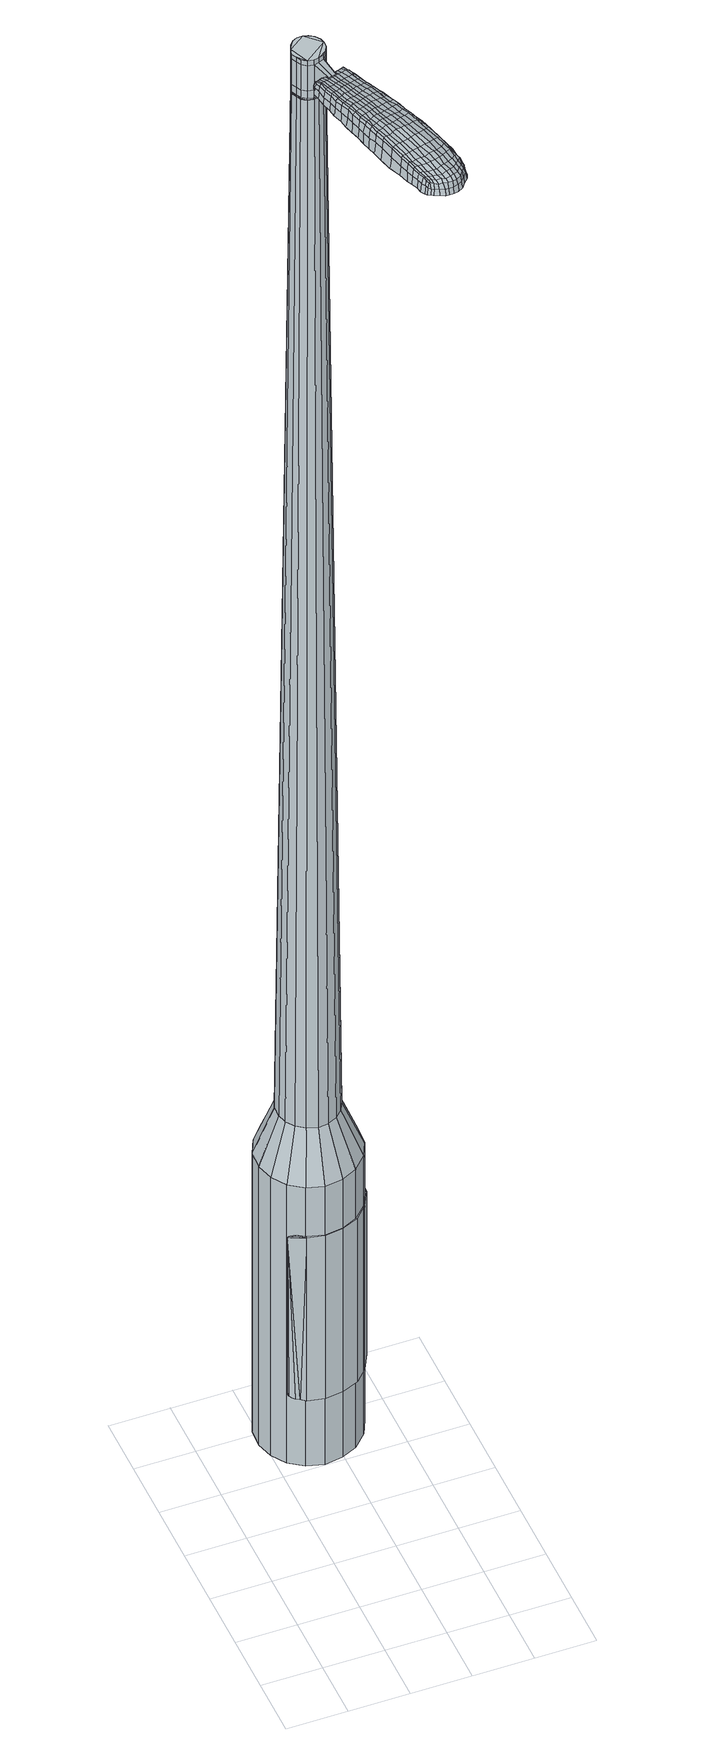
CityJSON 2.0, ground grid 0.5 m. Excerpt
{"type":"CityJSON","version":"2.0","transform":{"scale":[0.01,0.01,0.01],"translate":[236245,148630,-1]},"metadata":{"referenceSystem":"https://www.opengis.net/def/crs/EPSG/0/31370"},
"CityObjects":{
"object1":{"type":"GenericCityObject","attributes":{"cluster":151,"mean_distance_to_centroid":0.268,"new_centroid_x":236245.86,"new_centroid_y":148632.45,"mean_distance_to_camera":8.9,"H1":18.25,"H2":18.4,"Z_final":111.81,"cluster2":-1,"proj_x":236239.55,"proj_y":148634.21,"id_line":53270,"bearing_l":15.65,"distance":6.55,"orientation":"right","G_obj":285.65},"geometry":[{"type":"MultiSurface","lod":"2","boundaries":[[[0,1,2,3]],[[1,4,5,2]],[[4,6,7,5]],[[6,8,9,7]],[[8,10,11,9]],[[10,12,13,11]],[[12,14,15,13]],[[14,16,17,15]],[[16,18,19,17]],[[18,20,21,19]],[[20,22,23,21]],[[22,24,25,23]],[[24,26,27,25]],[[26,28,29,27]],[[28,30,31,29]],[[30,32,33,31]],[[32,34,35,33]],[[34,0,3,35]],[[36,37,38,39]],[[38,40,41,42]],[[41,43,42]],[[42,44,45,46]],[[45,47,46]],[[46,48,49,50]],[[49,51,50]],[[42,46,50,38]],[[50,52,39,38]],[[53,36,39]],[[2,5,7,35]],[[7,9,11,15]],[[11,13,15]],[[15,17,19,23]],[[19,21,23]],[[23,25,27,31]],[[27,29,31]],[[15,23,31,7]],[[31,33,35,7]],[[3,2,35]],[[1,0,54,55]],[[0,34,56,54]],[[34,32,57,56]],[[32,30,58,57]],[[30,28,59,58]],[[28,26,60,59]],[[26,24,61,60]],[[24,22,62,61]],[[22,20,63,62]],[[20,18,64,63]],[[18,16,65,64]],[[16,14,66,65]],[[14,12,67,66]],[[12,10,68,67]],[[10,8,69,68]],[[8,6,70,69]],[[6,4,71,70]],[[4,1,55,71]],[[55,54,72,73]],[[54,56,74,72]],[[56,57,75,74]],[[57,58,76,75]],[[58,59,77,76]],[[59,60,78,77]],[[60,61,79,78]],[[61,62,80,79]],[[62,63,81,80]],[[63,64,82,81]],[[64,65,83,82]],[[65,66,84,83]],[[66,67,85,84]],[[67,68,86,85]],[[68,69,87,86]],[[69,70,88,87]],[[70,71,89,88]],[[71,55,73,89]],[[72,90,91,92]],[[93,94,90,72]],[[95,96,94,93]],[[97,98,96,95]],[[99,100,98,97]],[[101,102,100,99]],[[79,103,102,101]],[[104,105,103,79]],[[106,107,105,104]],[[108,109,107,106]],[[110,111,109,108]],[[84,112,111,110]],[[85,113,112,84]],[[114,115,113,85]],[[87,116,115,114]],[[117,118,116,87]],[[119,120,118,117]],[[92,91,120,119]],[[121,122,123,124]],[[125,121,124,126]],[[127,125,126,128]],[[129,127,128,130]],[[131,129,130,132]],[[133,131,132,134]],[[135,133,134,136]],[[137,135,136,138]],[[139,137,138,140]],[[141,139,140,142]],[[143,141,142,144]],[[145,143,144,146]],[[147,145,146,148]],[[149,147,148,150]],[[151,149,150,152]],[[153,151,152,154]],[[73,72,92]],[[74,93,72]],[[74,75,95,93]],[[75,76,97,95]],[[76,77,99,97]],[[77,78,101,99]],[[78,79,101]],[[80,104,79]],[[80,81,106,104]],[[81,82,108,106]],[[82,83,110,108]],[[83,84,110]],[[86,114,85]],[[86,87,114]],[[88,117,87]],[[88,89,119,117]],[[89,73,92,119]],[[155,91,90]],[[155,156,120,91]],[[156,157,118,120]],[[157,116,118]],[[158,115,116]],[[158,113,115]],[[159,111,112]],[[159,160,109,111]],[[160,161,107,109]],[[161,162,105,107]],[[162,103,105]],[[163,102,103]],[[163,164,100,102]],[[164,165,98,100]],[[165,166,96,98]],[[166,167,94,96]],[[167,90,94]],[[39,52,153,168]],[[155,90,169,154]],[[53,39,168,122]],[[90,167,123,169]],[[36,53,122,121]],[[167,166,124,123]],[[37,36,121,125]],[[166,165,126,124]],[[38,37,125,127]],[[165,164,128,126]],[[40,38,127,129]],[[164,163,130,128]],[[41,40,129,131]],[[163,103,132,130]],[[43,41,131,133]],[[103,162,134,132]],[[42,43,133,135]],[[162,161,136,134]],[[44,42,135,137]],[[161,160,138,136]],[[45,44,137,139]],[[160,159,140,138]],[[47,45,139,141]],[[159,112,142,140]],[[46,47,141,143]],[[112,113,144,142]],[[48,46,143,145]],[[113,158,146,144]],[[49,48,145,147]],[[158,116,148,146]],[[51,49,147,149]],[[116,157,150,148]],[[50,51,149,151]],[[157,156,152,150]],[[52,50,151,153]],[[156,155,154,152]],[[153,154,170,171]],[[154,169,172,170]],[[169,123,173,172]],[[123,122,174,173]],[[122,168,175,174]],[[168,153,171,175]],[[176,177,178,179]],[[180,176,179,181]],[[176,180,182,183]],[[177,176,183,184]],[[185,186,187,188]],[[189,185,188,190]],[[185,189,191,192]],[[186,185,192,193]],[[194,195,196,197]],[[198,194,197,199]],[[194,198,200,201]],[[195,194,201,202]],[[203,204,205,206]],[[207,203,206,208]],[[203,207,209,210]],[[204,203,210,211]],[[212,213,214,215]],[[216,212,215,217]],[[212,216,218,219]],[[213,212,219,220]],[[221,222,223,224]],[[225,221,224,226]],[[221,225,227,228]],[[222,221,228,229]],[[230,231,232,233]],[[222,230,233,223]],[[230,222,229,234]],[[231,230,234,235]],[[236,237,238,239]],[[231,236,239,232]],[[236,231,235,240]],[[237,236,240,241]],[[242,180,181,243]],[[237,242,243,238]],[[242,237,241,244]],[[180,242,244,182]],[[245,246,247,248]],[[249,245,248,250]],[[245,249,251,252]],[[246,245,252,253]],[[254,255,256,257]],[[246,254,257,247]],[[254,246,253,258]],[[255,254,258,259]],[[260,261,262,263]],[[255,260,263,256]],[[260,255,259,264]],[[261,260,264,265]],[[266,267,268,269]],[[261,266,269,262]],[[266,261,265,270]],[[267,266,270,271]],[[272,177,184,273]],[[267,272,273,268]],[[272,267,271,274]],[[177,272,274,178]],[[275,276,277,278]],[[279,275,278,280]],[[275,279,281,282]],[[276,275,282,283]],[[284,285,286,287]],[[276,284,287,277]],[[284,276,283,288]],[[285,284,288,289]],[[290,291,292,293]],[[285,290,293,286]],[[290,285,289,294]],[[291,290,294,295]],[[296,189,190,297]],[[291,296,297,292]],[[296,291,295,298]],[[189,296,298,191]],[[299,300,301,302]],[[303,299,302,304]],[[299,303,305,306]],[[300,299,306,307]],[[308,309,310,311]],[[300,308,311,301]],[[308,300,307,312]],[[309,308,312,313]],[[314,315,316,317]],[[309,314,317,310]],[[314,309,313,318]],[[315,314,318,319]],[[320,321,322,323]],[[315,320,323,316]],[[320,315,319,324]],[[321,320,324,325]],[[326,186,193,327]],[[321,326,327,322]],[[326,321,325,328]],[[186,326,328,187]],[[329,215,214,330]],[[331,329,330,332]],[[329,331,333,334]],[[215,329,334,217]],[[335,331,332,336]],[[337,335,336,338]],[[335,337,339,340]],[[331,335,340,333]],[[341,337,338,342]],[[343,341,342,344]],[[341,343,345,346]],[[337,341,346,339]],[[347,343,344,348]],[[349,347,348,350]],[[347,349,351,352]],[[343,347,352,345]],[[353,349,350,354]],[[204,353,354,205]],[[353,204,211,355]],[[349,353,355,351]],[[356,357,202,201]],[[358,356,201,200]],[[356,358,359,360]],[[357,356,360,361]],[[362,363,361,360]],[[364,362,360,359]],[[362,364,365,366]],[[363,362,366,367]],[[368,369,367,366]],[[370,368,366,365]],[[368,370,371,372]],[[369,368,372,373]],[[374,375,373,372]],[[376,374,372,371]],[[374,376,209,207]],[[375,374,207,208]],[[377,378,379,380]],[[279,377,380,281]],[[377,279,280,381]],[[378,377,381,382]],[[383,198,199,384]],[[378,383,384,379]],[[383,378,382,385]],[[198,383,385,200]],[[386,387,388,389]],[[225,386,389,227]],[[386,225,226,390]],[[387,386,390,391]],[[392,393,394,395]],[[387,392,395,388]],[[392,387,391,396]],[[393,392,396,397]],[[398,195,202,399]],[[393,398,399,394]],[[398,393,397,400]],[[195,398,400,196]],[[401,402,403,404]],[[183,401,404,184]],[[401,183,182,405]],[[402,401,405,406]],[[407,408,409,410]],[[402,407,410,403]],[[407,402,406,411]],[[408,407,411,412]],[[413,206,205,414]],[[408,413,414,409]],[[413,408,412,415]],[[206,413,415,208]],[[416,417,418,419]],[[188,416,419,190]],[[416,188,187,420]],[[417,416,420,421]],[[422,210,209,423]],[[417,422,423,418]],[[422,417,421,424]],[[210,422,424,211]],[[425,426,427,428]],[[303,425,428,305]],[[425,303,304,429]],[[426,425,429,430]],[[431,216,217,432]],[[426,431,432,427]],[[431,426,430,433]],[[216,431,433,218]],[[434,435,436,437]],[[249,434,437,251]],[[434,249,250,438]],[[435,434,438,439]],[[440,441,442,443]],[[435,440,443,436]],[[440,435,439,444]],[[441,440,444,445]],[[446,213,220,447]],[[441,446,447,442]],[[446,441,445,448]],[[213,446,448,214]],[[449,450,439,438]],[[248,449,438,250]],[[449,248,247,451]],[[450,449,451,452]],[[453,454,445,444]],[[450,453,444,439]],[[453,450,452,455]],[[454,453,455,456]],[[457,330,214,448]],[[454,457,448,445]],[[457,454,456,458]],[[330,457,458,332]],[[459,460,461,462]],[[306,459,462,307]],[[459,306,305,428]],[[460,459,428,427]],[[463,334,333,464]],[[460,463,464,461]],[[463,460,427,432]],[[334,463,432,217]],[[465,466,452,451]],[[257,465,451,247]],[[465,257,256,467]],[[466,465,467,468]],[[469,470,456,455]],[[466,469,455,452]],[[469,466,468,471]],[[470,469,471,472]],[[473,336,332,458]],[[470,473,458,456]],[[473,470,472,474]],[[336,473,474,338]],[[475,476,477,478]],[[312,475,478,313]],[[475,312,307,462]],[[476,475,462,461]],[[479,340,339,480]],[[476,479,480,477]],[[479,476,461,464]],[[340,479,464,333]],[[481,482,468,467]],[[263,481,467,256]],[[481,263,262,483]],[[482,481,483,484]],[[485,486,472,471]],[[482,485,471,468]],[[485,482,484,487]],[[486,485,487,488]],[[489,342,338,474]],[[486,489,474,472]],[[489,486,488,490]],[[342,489,490,344]],[[491,492,493,494]],[[318,491,494,319]],[[491,318,313,478]],[[492,491,478,477]],[[495,346,345,496]],[[492,495,496,493]],[[495,492,477,480]],[[346,495,480,339]],[[497,498,484,483]],[[269,497,483,262]],[[497,269,268,499]],[[498,497,499,500]],[[501,502,488,487]],[[498,501,487,484]],[[501,498,500,503]],[[502,501,503,504]],[[505,348,344,490]],[[502,505,490,488]],[[505,502,504,506]],[[348,505,506,350]],[[507,508,509,510]],[[324,507,510,325]],[[507,324,319,494]],[[508,507,494,493]],[[511,352,351,512]],[[508,511,512,509]],[[511,508,493,496]],[[352,511,496,345]],[[513,514,500,499]],[[273,513,499,268]],[[513,273,184,404]],[[514,513,404,403]],[[515,516,504,503]],[[514,515,503,500]],[[515,514,403,410]],[[516,515,410,409]],[[517,354,350,506]],[[516,517,506,504]],[[517,516,409,414]],[[354,517,414,205]],[[518,519,421,420]],[[328,518,420,187]],[[518,328,325,510]],[[519,518,510,509]],[[520,355,211,424]],[[519,520,424,421]],[[520,519,509,512]],[[355,520,512,351]],[[521,522,382,381]],[[278,521,381,280]],[[521,278,277,523]],[[522,521,523,524]],[[525,358,200,385]],[[522,525,385,382]],[[525,522,524,526]],[[358,525,526,359]],[[527,528,529,530]],[[228,527,530,229]],[[527,228,227,389]],[[528,527,389,388]],[[531,532,533,534]],[[528,531,534,529]],[[531,528,388,395]],[[532,531,395,394]],[[535,357,361,536]],[[532,535,536,533]],[[535,532,394,399]],[[357,535,399,202]],[[537,538,524,523]],[[287,537,523,277]],[[537,287,286,539]],[[538,537,539,540]],[[541,364,359,526]],[[538,541,526,524]],[[541,538,540,542]],[[364,541,542,365]],[[543,544,545,546]],[[234,543,546,235]],[[543,234,229,530]],[[544,543,530,529]],[[547,548,549,550]],[[544,547,550,545]],[[547,544,529,534]],[[548,547,534,533]],[[551,363,367,552]],[[548,551,552,549]],[[551,548,533,536]],[[363,551,536,361]],[[553,554,540,539]],[[293,553,539,286]],[[553,293,292,555]],[[554,553,555,556]],[[557,370,365,542]],[[554,557,542,540]],[[557,554,556,558]],[[370,557,558,371]],[[559,560,561,562]],[[240,559,562,241]],[[559,240,235,546]],[[560,559,546,545]],[[563,564,565,566]],[[560,563,566,561]],[[563,560,545,550]],[[564,563,550,549]],[[567,369,373,568]],[[564,567,568,565]],[[567,564,549,552]],[[369,567,552,367]],[[569,570,556,555]],[[297,569,555,292]],[[569,297,190,419]],[[570,569,419,418]],[[571,376,371,558]],[[570,571,558,556]],[[571,570,418,423]],[[376,571,423,209]],[[572,573,406,405]],[[244,572,405,182]],[[572,244,241,562]],[[573,572,562,561]],[[574,575,412,411]],[[573,574,411,406]],[[574,573,561,566]],[[575,574,566,565]],[[576,375,208,415]],[[575,576,415,412]],[[576,575,565,568]],[[375,576,568,373]],[[577,578,579,580]],[[580,579,581,582]],[[583,581,579,584]],[[584,579,578,585]],[[586,587,588,589]],[[589,588,590,591]],[[592,590,588,593]],[[593,588,587,594]],[[595,596,597,598]],[[598,597,599,600]],[[601,599,597,602]],[[602,597,596,603]],[[604,605,606,607]],[[607,606,608,609]],[[610,608,606,611]],[[611,606,605,612]],[[613,614,615,616]],[[616,615,617,618]],[[619,617,615,620]],[[620,615,614,621]],[[622,623,624,625]],[[625,624,626,627]],[[628,626,624,629]],[[629,624,623,630]],[[631,632,633,634]],[[634,633,623,622]],[[630,623,633,635]],[[635,633,632,636]],[[637,638,639,640]],[[640,639,632,631]],[[636,632,639,641]],[[641,639,638,642]],[[582,581,643,644]],[[644,643,638,637]],[[642,638,643,645]],[[645,643,581,583]],[[646,647,648,649]],[[649,648,650,651]],[[652,650,648,653]],[[653,648,647,654]],[[655,656,657,658]],[[658,657,647,646]],[[654,647,657,659]],[[659,657,656,660]],[[661,662,663,664]],[[664,663,656,655]],[[660,656,663,665]],[[665,663,662,666]],[[667,668,669,670]],[[670,669,662,661]],[[666,662,669,671]],[[671,669,668,672]],[[585,578,673,674]],[[674,673,668,667]],[[672,668,673,675]],[[675,673,578,577]],[[676,677,678,679]],[[679,678,680,681]],[[682,680,678,683]],[[683,678,677,684]],[[685,686,687,688]],[[688,687,677,676]],[[684,677,687,689]],[[689,687,686,690]],[[691,692,693,694]],[[694,693,686,685]],[[690,686,693,695]],[[695,693,692,696]],[[591,590,697,698]],[[698,697,692,691]],[[696,692,697,699]],[[699,697,590,592]],[[700,701,702,703]],[[703,702,704,705]],[[706,704,702,707]],[[707,702,701,708]],[[709,710,711,712]],[[712,711,701,700]],[[708,701,711,713]],[[713,711,710,714]],[[715,716,717,718]],[[718,717,710,709]],[[714,710,717,719]],[[719,717,716,720]],[[721,722,723,724]],[[724,723,716,715]],[[720,716,723,725]],[[725,723,722,726]],[[594,587,727,728]],[[728,727,722,721]],[[726,722,727,729]],[[729,727,587,586]],[[613,616,730,731]],[[731,730,732,733]],[[734,732,730,735]],[[735,730,616,618]],[[733,732,736,737]],[[737,736,738,739]],[[740,738,736,741]],[[741,736,732,734]],[[739,738,742,743]],[[743,742,744,745]],[[746,744,742,747]],[[747,742,738,740]],[[745,744,748,749]],[[749,748,750,751]],[[752,750,748,753]],[[753,748,744,746]],[[751,750,754,755]],[[755,754,605,604]],[[612,605,754,756]],[[756,754,750,752]],[[603,757,758,602]],[[602,758,759,601]],[[760,759,758,761]],[[761,758,757,762]],[[762,763,764,761]],[[761,764,765,760]],[[766,765,764,767]],[[767,764,763,768]],[[768,769,770,767]],[[767,770,771,766]],[[772,771,770,773]],[[773,770,769,774]],[[774,775,776,773]],[[773,776,777,772]],[[610,777,776,608]],[[608,776,775,609]],[[778,779,780,781]],[[781,780,680,682]],[[681,680,780,782]],[[782,780,779,783]],[[600,599,784,785]],[[785,784,779,778]],[[783,779,784,786]],[[786,784,599,601]],[[787,788,789,790]],[[790,789,626,628]],[[627,626,789,791]],[[791,789,788,792]],[[793,794,795,796]],[[796,795,788,787]],[[792,788,795,797]],[[797,795,794,798]],[[603,596,799,800]],[[800,799,794,793]],[[798,794,799,801]],[[801,799,596,595]],[[802,803,804,805]],[[805,804,584,585]],[[583,584,804,806]],[[806,804,803,807]],[[808,809,810,811]],[[811,810,803,802]],[[807,803,810,812]],[[812,810,809,813]],[[604,607,814,815]],[[815,814,809,808]],[[813,809,814,816]],[[816,814,607,609]],[[817,818,819,820]],[[820,819,589,591]],[[586,589,819,821]],[[821,819,818,822]],[[610,611,823,824]],[[824,823,818,817]],[[822,818,823,825]],[[825,823,611,612]],[[826,827,828,829]],[[829,828,704,706]],[[704,828,705]],[[705,828,827,830]],[[618,617,831,832]],[[832,831,827,826]],[[830,827,831,833]],[[833,831,617,619]],[[834,835,836,837]],[[837,836,650,652]],[[651,650,836,838]],[[838,836,835,839]],[[840,841,842,843]],[[843,842,835,834]],[[839,835,842,844]],[[844,842,841,845]],[[621,614,846,847]],[[847,846,841,840]],[[845,841,846,848]],[[848,846,614,613]],[[839,849,850,838]],[[838,850,649,651]],[[646,649,850,851]],[[850,849,851]],[[845,852,853,844]],[[844,853,849,839]],[[851,849,853,854]],[[854,853,852,855]],[[613,731,856,848]],[[848,856,852,845]],[[855,852,856,857]],[[857,856,731,733]],[[858,859,860,861]],[[861,860,707,708]],[[706,707,860,829]],[[829,860,859,826]],[[734,735,862,863]],[[863,862,859,858]],[[826,859,862,832]],[[832,862,735,618]],[[864,865,851]],[[851,865,658,646]],[[655,658,865,866]],[[866,865,864,867]],[[855,868,869,854]],[[854,869,864,851]],[[867,864,869,870]],[[870,869,868,871]],[[733,737,872,857]],[[857,872,868,855]],[[871,868,872,873]],[[873,872,737,739]],[[874,875,876,877]],[[877,876,713,714]],[[708,713,876,861]],[[861,876,875,858]],[[740,741,878,879]],[[879,878,875,874]],[[858,875,878,863]],[[863,878,741,734]],[[867,880,881,866]],[[866,881,664,655]],[[661,664,881,882]],[[882,881,880,883]],[[871,884,885,870]],[[870,885,880,867]],[[883,880,885,886]],[[886,885,884,887]],[[739,743,888,873]],[[873,888,884,871]],[[887,884,888,889]],[[889,888,743,745]],[[890,891,892,893]],[[893,892,719,720]],[[714,719,892,877]],[[877,892,891,874]],[[746,747,894,895]],[[895,894,891,890]],[[874,891,894,879]],[[879,894,747,740]],[[883,896,897,882]],[[882,897,670,661]],[[667,670,897,898]],[[898,897,896,899]],[[887,900,901,886]],[[886,901,896,883]],[[899,896,901,902]],[[902,901,900,903]],[[745,749,904,889]],[[889,904,900,887]],[[903,900,904,905]],[[905,904,749,751]],[[906,907,908,909]],[[909,908,725,726]],[[720,725,908,893]],[[893,908,907,890]],[[752,753,910,911]],[[911,910,907,906]],[[890,907,910,895]],[[895,910,753,746]],[[899,912,913,898]],[[898,913,674,667]],[[585,674,913,805]],[[805,913,912,802]],[[903,914,915,902]],[[902,915,912,899]],[[802,912,915,811]],[[811,915,914,808]],[[751,755,916,905]],[[905,916,914,903]],[[808,914,916,815]],[[815,916,755,604]],[[822,917,918,821]],[[821,918,729,586]],[[726,729,918,909]],[[909,918,917,906]],[[612,756,919,825]],[[825,919,917,822]],[[906,917,919,911]],[[911,919,756,752]],[[783,920,921,782]],[[782,921,679,681]],[[676,679,921,922]],[[922,921,920,923]],[[601,759,924,786]],[[786,924,920,783]],[[923,920,924,925]],[[925,924,759,760]],[[926,927,928,929]],[[929,928,629,630]],[[628,629,928,790]],[[790,928,927,787]],[[930,931,932,933]],[[933,932,927,926]],[[787,927,932,796]],[[796,932,931,793]],[[762,757,934,935]],[[935,934,931,930]],[[793,931,934,800]],[[800,934,757,603]],[[923,936,937,922]],[[922,937,688,676]],[[685,688,937,938]],[[938,937,936,939]],[[760,765,940,925]],[[925,940,936,923]],[[939,936,940,941]],[[941,940,765,766]],[[942,943,944,945]],[[945,944,635,636]],[[630,635,944,929]],[[929,944,943,926]],[[946,947,948,949]],[[949,948,943,942]],[[926,943,948,933]],[[933,948,947,930]],[[768,763,950,951]],[[951,950,947,946]],[[930,947,950,935]],[[935,950,763,762]],[[939,952,953,938]],[[938,953,694,685]],[[691,694,953,954]],[[954,953,952,955]],[[766,771,956,941]],[[941,956,952,939]],[[955,952,956,957]],[[957,956,771,772]],[[958,959,960,961]],[[961,960,641,642]],[[636,641,960,945]],[[945,960,959,942]],[[962,963,964,965]],[[965,964,959,958]],[[942,959,964,949]],[[949,964,963,946]],[[774,769,966,967]],[[967,966,963,962]],[[946,963,966,951]],[[951,966,769,768]],[[955,968,969,954]],[[954,969,698,691]],[[591,698,969,820]],[[820,969,968,817]],[[772,777,970,957]],[[957,970,968,955]],[[817,968,970,824]],[[824,970,777,610]],[[807,971,972,806]],[[806,972,645,583]],[[642,645,972,961]],[[961,972,971,958]],[[813,973,974,812]],[[812,974,971,807]],[[958,971,974,965]],[[965,974,973,962]],[[609,775,975,816]],[[816,975,973,813]],[[962,973,975,967]],[[967,975,775,774]],[[577,580,179,178]],[[580,582,181,179]],[[592,593,192,191]],[[593,594,193,192]],[[595,598,197,196]],[[598,600,199,197]],[[619,620,219,218]],[[620,621,220,219]],[[622,625,224,223]],[[625,627,226,224]],[[631,634,233,232]],[[634,622,223,233]],[[637,640,239,238]],[[640,631,232,239]],[[582,644,243,181]],[[644,637,238,243]],[[652,653,252,251]],[[653,654,253,252]],[[654,659,258,253]],[[659,660,259,258]],[[660,665,264,259]],[[665,666,265,264]],[[666,671,270,265]],[[671,672,271,270]],[[672,675,274,271]],[[675,577,178,274]],[[682,683,282,281]],[[683,684,283,282]],[[684,689,288,283]],[[689,690,289,288]],[[690,695,294,289]],[[695,696,295,294]],[[696,699,298,295]],[[699,592,191,298]],[[700,703,302,301]],[[703,705,304,302]],[[709,712,311,310]],[[712,700,301,311]],[[715,718,317,316]],[[718,709,310,317]],[[721,724,323,322]],[[724,715,316,323]],[[594,728,327,193]],[[728,721,322,327]],[[778,781,380,379]],[[781,682,281,380]],[[600,785,384,199]],[[785,778,379,384]],[[627,791,390,226]],[[791,792,391,390]],[[792,797,396,391]],[[797,798,397,396]],[[798,801,400,397]],[[801,595,196,400]],[[705,429,304]],[[705,830,430,429]],[[830,833,433,430]],[[833,619,218,433]],[[834,837,437,436]],[[837,652,251,437]],[[840,843,443,442]],[[843,834,436,443]],[[621,847,447,220]],[[847,840,442,447]],[[976,977,978,979]],[[980,981,979,978]],[[982,983,984,985]],[[986,987,988,989]],[[977,990,991,978]],[[992,980,978,991]],[[993,982,985,994]],[[995,996,987,986]],[[990,997,998,991]],[[998,999,992,991]],[[1000,993,994,1001]],[[1002,996,995,1003]],[[997,1004,1005,998]],[[1005,1006,999,998]],[[1007,1000,1001,1008]],[[1009,1002,1003,1010]],[[1011,1012,1013,1014]],[[1015,1016,1012,1011]],[[1015,1017,1018,1016]],[[1017,1019,1020,1018]],[[1021,1022,1023,1024]],[[1025,1026,1022,1021]],[[1027,1028,1026,1025]],[[1029,1030,1028,1027]],[[1024,1013,1012,1021]],[[1021,1012,1016,1025]],[[1016,1018,1027,1025]],[[1018,1020,1029,1027]],[[985,984,981,980]],[[994,985,980,992]],[[999,1001,994,992]],[[1006,1008,1001,999]],[[986,989,983,982]],[[995,986,982,993]],[[1003,995,993,1000]],[[1010,1003,1000,1007]],[[987,1011,1014,988]],[[996,1015,1011,987]],[[1017,1015,996,1002]],[[1019,1017,1002,1009]],[[1031,1032,1033,1034]],[[1033,1035,1036,1037]],[[1033,1037,1038,1039]],[[1033,1039,1034]],[[1040,1031,1034,1041]],[[1042,1041,1034,1043]],[[1044,1043,1034]],[[1045,1033,1032,1046]],[[1047,1045,1046,1048]],[[1049,1047,1048,1050]],[[1051,1049,1050,1052]],[[1053,1051,1052,1054]],[[1054,1055,1056,1057]],[[1054,1057,1058,1059]],[[1054,1059,1060,1061]],[[1060,1062,1063,1064]],[[1060,1064,1065,1066]],[[1060,1066,1061]],[[1054,1061,1053]],[[1067,1068,1032,1031]],[[1069,1070,1035,1033]],[[1071,1072,1044,1034]],[[1068,1073,1046,1032]],[[1074,1069,1033,1045]],[[1073,1075,1048,1046]],[[1076,1074,1045,1047]],[[1075,1077,1050,1048]],[[1078,1076,1047,1049]],[[1077,1079,1052,1050]],[[1080,1078,1049,1051]],[[1079,1081,1054,1052]],[[1082,1080,1051,1053]],[[1081,1083,1055,1054]],[[1084,1085,1062,1060]],[[1086,1082,1053,1061]],[[1056,1055,1083,1087]],[[1057,1056,1087,1088]],[[1058,1057,1088,1089]],[[1059,1058,1089,1090]],[[1060,1059,1090,1084]],[[1091,1067,1031,1040]],[[1092,1091,1040,1041]],[[1093,1092,1041,1042]],[[1094,1093,1042,1043]],[[1072,1094,1043,1044]],[[1036,1035,1070,1095]],[[1063,1062,1085,1096]],[[1037,1036,1095,1097]],[[1038,1037,1097,1098]],[[1039,1038,1098,1099]],[[1034,1039,1099,1071]],[[1064,1063,1096,1100]],[[1065,1064,1100,1101]],[[1066,1065,1101,1102]],[[1061,1066,1102,1086]]]}]}
},
"vertices":[
[99,203,384],[84,201,384],[84,201,96],[99,203,96],[70,205,384],[70,205,96],[58,213,384],[58,213,96],[50,225,384],[50,225,96],[46,239,384],[46,239,96],[47,254,384],[47,254,96],[53,267,384],[53,267,96],[63,278,384],[63,278,96],[76,284,384],[76,284,96],[91,286,384],[91,286,96],[105,282,384],[105,282,96],[117,274,384],[117,274,96],[126,262,384],[126,262,96],[130,248,384],[130,248,96],[129,233,384],[129,233,96],[123,220,384],[123,220,96],[112,209,384],[112,209,96],[99,236,1524],[101,240,1524],[101,245,1524],[91,231,1524],[100,249,1524],[97,253,1524],[89,257,1524],[93,256,1524],[84,257,1524],[80,255,1524],[75,247,1524],[77,251,1524],[74,242,1524],[76,238,1524],[82,231,1524],[78,234,1524],[87,230,1524],[96,233,1524],[94,219,429],[86,218,429],[102,223,429],[108,229,429],[112,237,429],[113,246,429],[110,254,429],[105,262,429],[98,267,429],[90,269,429],[81,268,429],[73,264,429],[67,258,429],[63,250,429],[63,241,429],[65,233,429],[70,226,429],[77,221,429],[91,231,1483],[87,230,1483],[96,233,1483],[99,236,1483],[101,240,1483],[101,245,1483],[100,249,1483],[97,253,1483],[93,256,1483],[89,257,1483],[84,257,1483],[80,255,1483],[77,251,1483],[75,247,1483],[74,242,1483],[76,238,1483],[78,234,1483],[82,231,1483],[91,231,1485],[87,231,1485],[87,231,1483],[95,233,1483],[95,233,1485],[98,236,1483],[98,236,1485],[100,240,1483],[100,240,1485],[100,245,1483],[100,245,1485],[99,249,1483],[99,249,1485],[97,253,1485],[93,255,1483],[93,255,1485],[89,256,1483],[89,256,1485],[84,256,1483],[84,256,1485],[80,254,1483],[80,254,1485],[77,251,1485],[75,247,1485],[75,242,1483],[75,242,1485],[76,238,1485],[79,234,1483],[79,234,1485],[82,232,1483],[82,232,1485],[99,236,1519],[96,233,1519],[96,233,1493],[99,236,1493],[101,240,1519],[101,240,1493],[101,245,1519],[101,245,1493],[100,249,1519],[100,249,1493],[97,253,1519],[97,253,1493],[93,256,1519],[93,256,1493],[89,257,1519],[89,257,1493],[84,257,1519],[84,257,1493],[80,255,1519],[80,255,1493],[77,251,1519],[77,251,1493],[75,247,1519],[75,247,1493],[74,242,1519],[74,242,1493],[76,238,1519],[76,238,1493],[78,234,1519],[78,234,1493],[82,231,1519],[82,231,1493],[87,230,1519],[87,230,1493],[87,230,1485],[82,231,1485],[78,234,1485],[74,242,1485],[80,255,1485],[84,257,1485],[89,257,1485],[93,256,1485],[100,249,1485],[101,245,1485],[101,240,1485],[99,236,1485],[96,233,1485],[91,231,1519],[91,231,1493],[93,212,1513],[93,212,1518],[96,213,1513],[99,214,1513],[99,214,1518],[96,213,1518],[98,136,1519],[96,143,1518],[95,141,1509],[96,134,1510],[100,128,1519],[98,126,1510],[101,129,1526],[99,137,1525],[97,144,1525],[135,146,1519],[132,153,1518],[131,153,1525],[133,147,1525],[137,138,1519],[136,138,1526],[139,137,1510],[137,145,1510],[134,152,1509],[138,71,1519],[134,70,1519],[134,69,1513],[138,70,1513],[141,73,1519],[142,72,1513],[141,74,1524],[137,72,1524],[134,71,1524],[118,142,1530],[116,149,1529],[112,148,1529],[114,141,1530],[120,133,1531],[117,132,1531],[124,134,1530],[121,143,1530],[119,150,1529],[96,220,1512],[93,219,1512],[93,218,1517],[96,219,1517],[98,221,1512],[99,219,1517],[99,220,1506],[96,219,1506],[93,218,1506],[115,79,1519],[113,82,1519],[112,81,1512],[114,78,1512],[116,77,1518],[115,76,1512],[117,78,1522],[116,80,1523],[115,83,1524],[112,87,1519],[110,92,1519],[109,91,1512],[111,86,1512],[113,88,1524],[111,93,1525],[108,98,1519],[106,105,1519],[105,104,1511],[107,96,1511],[109,99,1526],[107,106,1526],[103,116,1519],[101,115,1510],[104,118,1526],[82,208,1513],[83,201,1513],[84,202,1518],[83,209,1517],[81,214,1512],[82,213,1516],[80,213,1506],[81,207,1507],[82,200,1507],[85,193,1514],[86,186,1515],[87,187,1520],[86,194,1519],[84,192,1507],[85,185,1507],[88,179,1515],[90,171,1516],[91,173,1522],[89,180,1521],[87,177,1508],[88,170,1508],[91,164,1517],[93,157,1517],[94,158,1524],[92,166,1523],[90,163,1508],[92,155,1509],[94,150,1518],[96,151,1524],[93,148,1509],[149,88,1519],[149,92,1519],[148,92,1524],[148,88,1523],[149,86,1518],[149,86,1522],[151,85,1512],[151,88,1512],[150,91,1512],[148,96,1519],[147,102,1519],[146,102,1525],[147,96,1524],[150,96,1512],[149,101,1512],[146,108,1519],[144,116,1519],[142,116,1526],[144,108,1526],[147,107,1511],[145,115,1511],[141,127,1519],[139,127,1526],[142,126,1510],[111,216,1513],[113,209,1513],[115,208,1507],[112,216,1507],[109,221,1512],[110,221,1506],[108,220,1516],[110,217,1517],[112,209,1518],[116,202,1514],[118,195,1515],[120,194,1507],[117,201,1507],[114,202,1519],[117,195,1520],[121,188,1515],[123,181,1516],[125,180,1508],[122,187,1508],[119,188,1521],[122,181,1522],[126,174,1517],[128,167,1517],[130,166,1509],[127,173,1508],[124,174,1523],[126,167,1524],[130,160,1518],[132,159,1509],[128,160,1524],[97,213,1519],[95,213,1519],[99,206,1520],[97,206,1520],[102,207,1520],[100,214,1519],[101,199,1522],[99,198,1522],[103,192,1523],[101,191,1523],[106,193,1523],[104,200,1521],[105,185,1524],[103,184,1524],[107,178,1525],[105,177,1525],[111,179,1525],[108,186,1524],[109,171,1526],[107,170,1526],[111,163,1527],[109,163,1527],[115,164,1527],[113,171,1526],[113,156,1528],[110,155,1528],[117,157,1528],[136,75,1527],[133,74,1527],[140,77,1526],[139,82,1527],[135,80,1528],[132,79,1528],[133,86,1529],[130,85,1529],[137,88,1528],[135,94,1530],[132,93,1530],[128,92,1530],[130,100,1531],[126,99,1531],[133,101,1530],[131,110,1531],[127,109,1531],[123,108,1531],[124,121,1531],[120,120,1531],[127,122,1531],[149,83,1518],[148,81,1519],[149,80,1513],[150,83,1513],[148,85,1523],[147,82,1523],[145,77,1519],[145,76,1513],[144,78,1524],[118,75,1518],[120,74,1518],[120,75,1523],[118,77,1523],[117,74,1513],[119,73,1513],[123,72,1519],[127,70,1519],[126,72,1524],[123,73,1523],[123,71,1513],[127,69,1513],[130,70,1519],[130,71,1524],[130,69,1513],[100,138,1528],[102,138,1528],[100,145,1528],[99,145,1527],[102,130,1528],[104,130,1529],[105,139,1529],[108,140,1530],[106,147,1529],[103,146,1528],[107,130,1529],[110,131,1530],[111,140,1530],[109,148,1529],[113,132,1531],[131,147,1528],[129,146,1529],[132,137,1529],[134,138,1528],[129,153,1527],[127,153,1528],[125,145,1529],[128,136,1530],[123,151,1528],[107,223,1512],[105,222,1512],[105,221,1517],[107,222,1517],[108,222,1506],[106,222,1506],[102,222,1512],[102,220,1517],[103,221,1506],[81,216,1512],[83,216,1512],[82,215,1506],[81,215,1506],[82,215,1517],[84,215,1517],[85,217,1512],[88,218,1512],[88,217,1506],[85,216,1506],[86,216,1517],[88,217,1517],[90,218,1512],[90,217,1506],[91,217,1517],[84,210,1519],[85,210,1519],[85,202,1520],[87,203,1520],[87,211,1519],[90,211,1519],[89,203,1520],[92,204,1520],[92,212,1519],[94,205,1520],[108,216,1519],[107,216,1519],[109,209,1520],[111,209,1520],[103,215,1519],[106,208,1520],[87,195,1521],[89,196,1521],[89,188,1522],[90,188,1522],[91,196,1521],[94,197,1521],[93,189,1522],[95,190,1523],[96,198,1522],[98,190,1523],[113,202,1521],[111,202,1521],[113,195,1522],[115,195,1522],[108,201,1521],[110,194,1522],[90,181,1523],[92,181,1523],[92,173,1524],[94,174,1524],[94,182,1523],[97,183,1524],[96,175,1525],[99,175,1525],[100,183,1524],[102,176,1525],[118,188,1523],[116,188,1523],[118,181,1524],[120,181,1524],[112,187,1524],[114,180,1525],[94,166,1525],[95,167,1525],[95,159,1526],[97,160,1526],[98,167,1526],[101,168,1526],[100,160,1527],[103,161,1527],[104,169,1526],[106,162,1527],[122,174,1525],[120,173,1525],[122,166,1526],[125,167,1526],[117,172,1526],[119,165,1527],[97,152,1527],[99,152,1527],[101,153,1527],[104,154,1528],[107,155,1528],[127,160,1527],[125,160,1527],[121,158,1528],[147,87,1525],[146,84,1525],[147,90,1526],[145,88,1526],[143,81,1526],[142,85,1527],[117,79,1525],[119,78,1525],[118,81,1526],[116,82,1525],[122,76,1525],[126,75,1526],[124,79,1527],[121,80,1526],[129,74,1526],[128,78,1527],[146,95,1526],[144,93,1527],[144,101,1527],[143,100,1528],[141,90,1528],[139,97,1529],[114,87,1526],[116,86,1527],[114,92,1528],[112,93,1527],[119,85,1527],[123,84,1528],[121,91,1529],[117,92,1528],[126,84,1528],[124,91,1530],[143,107,1528],[141,106,1529],[141,115,1528],[139,114,1529],[138,104,1529],[135,112,1530],[110,99,1528],[112,98,1528],[110,106,1529],[108,107,1528],[115,98,1529],[119,98,1530],[116,107,1530],[113,106,1530],[122,98,1530],[120,107,1531],[137,127,1529],[135,126,1529],[132,124,1530],[105,118,1528],[107,118,1529],[110,118,1530],[113,119,1530],[117,119,1531],[97,142,1509],[98,143,1518],[99,136,1518],[98,135,1509],[102,128,1519],[100,126,1510],[103,129,1525],[101,138,1525],[99,145,1525],[129,153,1525],[131,152,1518],[133,146,1518],[131,146,1525],[135,137,1519],[134,138,1525],[137,136,1510],[135,145,1509],[132,151,1509],[134,71,1513],[134,72,1519],[137,73,1519],[137,72,1513],[140,75,1519],[140,74,1513],[139,76,1524],[136,74,1524],[133,74,1524],[113,148,1528],[116,149,1528],[118,142,1529],[114,141,1529],[120,133,1529],[117,132,1529],[123,134,1529],[121,143,1529],[119,150,1528],[94,216,1516],[94,217,1512],[96,218,1512],[96,217,1516],[99,218,1512],[99,217,1516],[100,218,1506],[96,217,1506],[94,216,1506],[114,82,1512],[115,83,1519],[116,80,1518],[115,79,1512],[118,79,1518],[117,77,1512],[118,79,1522],[118,81,1523],[116,84,1523],[111,91,1512],[112,93,1519],[114,88,1519],[113,86,1512],[115,89,1524],[113,94,1525],[106,104,1511],[108,106,1519],[110,98,1519],[109,97,1511],[111,99,1525],[109,107,1526],[104,117,1519],[103,115,1510],[106,118,1526],[86,202,1518],[85,201,1513],[84,208,1513],[84,209,1517],[83,213,1512],[84,213,1515],[82,212,1506],[83,207,1506],[84,200,1507],[89,187,1520],[88,186,1514],[87,194,1514],[88,195,1519],[86,192,1507],[87,185,1507],[93,173,1522],[91,172,1516],[90,179,1515],[91,180,1521],[89,178,1508],[90,170,1508],[96,159,1523],[95,157,1517],[93,165,1516],[94,166,1522],[92,163,1508],[94,156,1508],[96,150,1517],[97,152,1524],[95,149,1509],[146,91,1523],[147,91,1519],[147,88,1518],[146,88,1523],[148,86,1518],[147,86,1522],[149,86,1512],[149,88,1512],[149,91,1512],[144,102,1525],[145,102,1519],[146,96,1519],[145,96,1524],[148,95,1512],[147,101,1512],[140,115,1526],[142,115,1519],[144,107,1519],[142,108,1525],[145,107,1511],[144,114,1511],[139,126,1519],[137,127,1526],[140,125,1510],[113,208,1507],[112,208,1513],[109,215,1513],[110,215,1506],[107,220,1512],[108,220,1506],[107,219,1515],[108,216,1517],[110,209,1518],[118,193,1507],[116,194,1514],[114,201,1514],[115,201,1507],[113,202,1519],[115,194,1520],[123,179,1508],[121,180,1516],[119,187,1515],[120,186,1508],[117,187,1521],[120,180,1522],[128,165,1508],[126,166,1517],[124,173,1516],[125,172,1508],[122,173,1522],[124,166,1523],[128,159,1517],[130,158,1509],[127,160,1524],[97,212,1518],[95,212,1518],[99,206,1519],[97,205,1519],[102,206,1519],[100,213,1518],[101,199,1520],[99,198,1520],[103,191,1521],[101,191,1521],[106,192,1521],[104,199,1520],[105,184,1523],[103,183,1523],[108,177,1524],[105,176,1524],[111,178,1524],[108,185,1523],[110,170,1525],[107,169,1525],[112,163,1526],[109,162,1526],[115,164,1526],[113,171,1525],[114,156,1527],[111,155,1527],[117,157,1527],[133,76,1526],[136,77,1526],[139,78,1525],[138,82,1526],[135,80,1526],[131,79,1526],[130,85,1528],[133,86,1528],[136,88,1527],[135,95,1528],[131,93,1529],[128,92,1529],[126,99,1530],[129,100,1530],[133,102,1529],[130,110,1530],[127,109,1530],[124,108,1530],[120,120,1530],[123,121,1530],[127,122,1530],[147,81,1513],[146,82,1518],[147,84,1518],[149,84,1512],[146,85,1523],[145,83,1523],[143,78,1519],[144,78,1513],[143,79,1523],[121,77,1523],[121,76,1518],[119,77,1518],[119,78,1523],[118,76,1512],[120,75,1512],[127,74,1523],[127,73,1519],[124,74,1519],[124,75,1523],[123,73,1513],[127,72,1513],[130,72,1519],[130,73,1524],[130,71,1513],[101,145,1527],[103,138,1527],[102,138,1527],[100,145,1526],[104,130,1527],[105,130,1528],[107,146,1528],[108,139,1528],[105,139,1528],[104,146,1527],[108,130,1528],[111,131,1529],[111,140,1529],[110,147,1528],[114,131,1529],[131,137,1528],[129,145,1527],[130,146,1527],[133,138,1527],[128,153,1526],[127,152,1527],[125,144,1528],[128,136,1528],[123,151,1527],[106,219,1516],[106,220,1512],[107,221,1512],[106,220,1516],[107,220,1506],[103,219,1512],[102,218,1516],[103,219,1506],[83,213,1506],[84,214,1512],[83,214,1512],[82,213,1506],[84,214,1516],[84,213,1516],[88,215,1506],[88,216,1512],[86,215,1512],[85,214,1506],[87,214,1516],[89,215,1516],[91,216,1512],[91,215,1506],[91,215,1516],[86,209,1518],[85,209,1518],[87,202,1519],[90,210,1518],[88,210,1518],[89,203,1519],[92,204,1519],[93,211,1518],[94,204,1519],[109,208,1519],[107,215,1518],[108,215,1518],[110,209,1519],[104,214,1518],[106,207,1519],[89,195,1520],[88,195,1520],[90,188,1521],[91,188,1521],[94,196,1520],[91,196,1520],[93,188,1521],[96,189,1521],[96,197,1520],[98,190,1521],[113,194,1521],[111,201,1520],[112,201,1520],[114,194,1521],[108,200,1520],[110,193,1521],[93,181,1522],[92,180,1522],[93,173,1523],[94,173,1523],[98,182,1522],[95,181,1522],[97,174,1523],[99,175,1524],[100,183,1523],[102,176,1524],[118,180,1523],[116,187,1522],[117,187,1522],[119,180,1523],[112,186,1522],[114,179,1523],[96,166,1524],[95,166,1524],[97,159,1525],[98,159,1525],[101,168,1525],[98,167,1524],[100,160,1525],[103,161,1526],[104,168,1525],[106,161,1526],[122,166,1525],[120,173,1524],[121,173,1524],[124,166,1525],[116,172,1524],[119,165,1525],[99,152,1526],[98,152,1526],[105,153,1527],[102,153,1526],[108,154,1527],[124,159,1526],[126,159,1526],[121,158,1526],[145,85,1524],[146,87,1524],[145,90,1525],[144,88,1525],[142,82,1525],[141,85,1525],[119,82,1525],[120,79,1524],[119,80,1524],[117,83,1525],[125,80,1526],[126,76,1525],[123,77,1524],[122,81,1525],[129,75,1525],[128,79,1526],[143,94,1526],[144,96,1526],[143,101,1526],[142,100,1527],[140,91,1526],[138,97,1527],[115,93,1527],[117,87,1526],[116,88,1526],[114,94,1526],[121,92,1528],[123,85,1527],[120,86,1526],[118,92,1527],[126,85,1527],[124,92,1528],[140,106,1527],[141,107,1527],[139,115,1527],[138,114,1528],[137,104,1528],[134,112,1529],[111,107,1528],[113,99,1527],[112,99,1527],[110,107,1527],[117,107,1529],[119,98,1529],[116,99,1528],[114,107,1528],[123,99,1529],[120,107,1530],[135,125,1528],[136,126,1528],[131,124,1529],[108,118,1528],[107,118,1528],[114,119,1529],[111,118,1529],[117,119,1530],[82,213,1508],[88,215,1508],[96,183,1509],[89,181,1509],[101,162,1510],[93,160,1510],[111,124,1512],[102,121,1512],[97,139,1511],[106,141,1511],[116,106,1513],[120,94,1514],[112,91,1514],[107,104,1513],[95,216,1508],[104,185,1509],[110,164,1510],[120,126,1512],[115,144,1511],[125,109,1513],[129,96,1514],[101,218,1508],[111,187,1509],[118,167,1510],[129,129,1512],[124,146,1511],[137,98,1514],[134,111,1513],[108,220,1508],[119,189,1509],[126,169,1510],[138,131,1512],[133,149,1511],[146,101,1514],[143,114,1513],[124,81,1514],[127,77,1514],[120,75,1514],[116,78,1514],[132,83,1514],[134,78,1514],[140,85,1514],[140,80,1514],[149,88,1514],[147,82,1514],[131,73,1515],[135,71,1515],[134,70,1515],[126,72,1515],[135,74,1515],[136,71,1515],[139,75,1515],[137,71,1515],[143,76,1515],[138,71,1515],[130,236,334],[130,232,334],[130,232,165],[131,246,171],[130,236,165],[130,240,165],[131,242,166],[131,244,167],[131,246,169],[130,240,334],[131,242,333],[131,244,332],[131,246,331],[131,246,328],[123,218,165],[123,218,334],[113,208,165],[113,208,334],[99,202,165],[99,202,334],[84,200,165],[84,200,334],[70,203,165],[70,203,334],[66,206,334],[63,208,334],[61,209,333],[59,211,332],[58,211,331],[58,211,328],[66,206,165],[58,211,171],[58,211,169],[59,211,167],[61,209,166],[63,208,165],[127,236,334],[127,232,334],[127,232,165],[127,236,165],[128,246,171],[128,246,328],[121,220,334],[121,220,165],[111,210,334],[111,210,165],[99,204,334],[99,204,165],[85,203,334],[85,203,165],[71,206,334],[71,206,165],[68,208,334],[59,214,328],[59,214,171],[68,208,165],[65,210,334],[62,212,333],[61,213,332],[60,214,331],[128,240,334],[128,243,333],[128,245,332],[128,246,331],[128,240,165],[60,214,169],[128,243,166],[128,245,167],[128,246,169],[61,213,167],[62,212,166],[65,210,165]
]}
